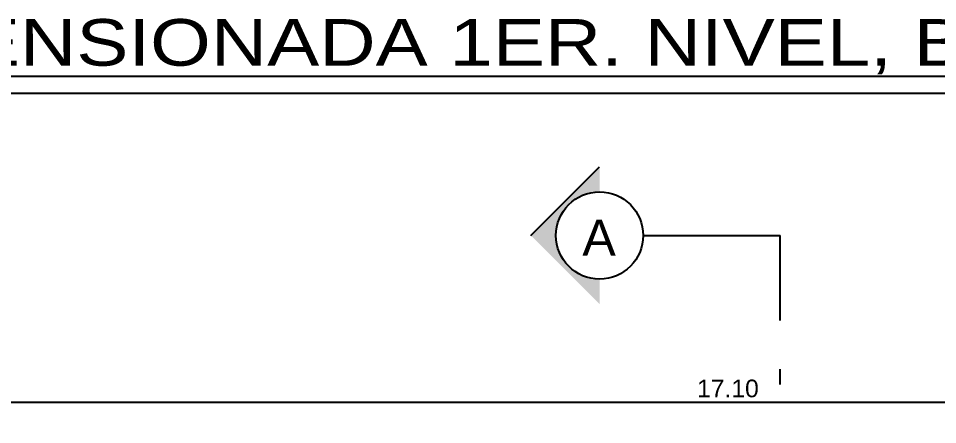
# Model space of a CAD drawing. Header units: feet. Extents: x -417 to 46, y -646 to -218.
# Drawn here: x -101.64 to -95.65, y -297.98 to -295.33 of the extents above; entities that cross this region are included whole.
import ezdxf

# ---------------------------------------------------------------- set-up
doc = ezdxf.new("R2010")
doc.units = ezdxf.units.FT
doc.header["$MEASUREMENT"] = 0
doc.linetypes.add('DASHDOT', pattern=[25.4, 12.7, -6.35, 0, -6.35])
for name, color, linetype in [('DIM', 10, 'Continuous'), ('GRDUTIY', 5, 'Continuous'), ('textos', 7, 'Continuous'), ('TEXXT', 8, 'Continuous')]:
    doc.layers.add(name, color=color, linetype=linetype)
doc.layers.add('DIM-COTAS', color=1, linetype='Continuous', lineweight=5)
doc.styles.add('DAMIAN', font='arial.ttf', dxfattribs={"height": 0.12})
doc.styles.get("Standard").update_dxf_attribs({"font": 'arial.ttf', "height": 0.115})
doc.dimstyles.new('KEILY', dxfattribs={"dimtxt": 0.115, "dimasz": 0.06, "dimexe": 0.05, "dimexo": 0.2, "dimgap": 0.03, "dimtad": 1, "dimzin": 1, "dimdsep": 46, "dimtxsty": 'Standard', "dimblk": 'ARCHTICK', "dimcen": 2.5, "dimdle": 0.03, "dimclrd": 256, "dimclre": 256, "dimclrt": 7, "dimadec": 0, "dimazin": 0, "dimtfac": 1, "dimtmove": 2, "dimatfit": 3, "dimfxl": 0.2, "dimfxlon": 1, "dimtolj": 1, "dimtzin": 1, "dimarcsym": 0})

# ---------------------------------------------------------------- blocks, each defined once
blk = doc.blocks.new('_ArchTick')
at = {"layer": 'DIM-COTAS', "color": 0, "const_width": 0.15}
blk.add_lwpolyline([(-0.5, -0.5), (0.5, 0.5)], dxfattribs=at)
blk = doc.blocks.new('*D545')
at = {"layer": 'Defpoints', "color": 0, "transparency": 16777216}
for p in [(-88.4643, -297.8306), (-105.5643, -298.1895), (-88.4643, -298.1895)]:
    blk.add_point(p, dxfattribs=at)
at = {"layer": 'DIM', "lineweight": -2, "transparency": 16777216}
for p, q in [((-105.5943, -297.8306), (-88.4343, -297.8306)), ((-105.5643, -297.9895), (-105.5643, -297.7806)), ((-88.4643, -297.9895), (-88.4643, -297.7806))]:
    blk.add_line(p, q, dxfattribs=at)
at = {"layer": 'DIM', "lineweight": -2, "transparency": 16777216, "xscale": 0.06, "yscale": 0.06, "zscale": 0.06, "rotation": 180}
blk.add_blockref('_ArchTick', (-105.5643, -297.8306), dxfattribs=at)
at = {"layer": 'DIM', "lineweight": -2, "transparency": 16777216, "xscale": 0.06, "yscale": 0.06, "zscale": 0.06}
blk.add_blockref('_ArchTick', (-88.4643, -297.8306), dxfattribs=at)
at = {"layer": 'DIM', "color": 7, "transparency": 16777216, "insert": (-97.0143, -297.7419), "char_height": 0.115, "attachment_point": 5}
blk.add_mtext('\\A1;17.10', dxfattribs=at)

msp = doc.modelspace()

# ---------------------------------------------------------------- hatches: boundary and pattern name
at = {"layer": 'GRDUTIY'}
h = msp.add_hatch(color=256, dxfattribs=at)
edge = h.paths.add_edge_path()
edge.add_line((-97.8508, -297.029), (-97.8508, -297.1919))
edge.add_line((-97.8508, -297.1919), (-98.2983, -296.745))
edge.add_line((-98.2983, -296.745), (-97.8508, -296.2981))
edge.add_line((-97.8508, -296.2981), (-97.8508, -296.461))
edge.add_ellipse((-97.8508, -296.745), major_axis=(-0.2008, 0.2008), ratio=1, start_angle=-45, end_angle=135)

# ---------------------------------------------------------------- linework, layer by layer
msp.add_line((-98.2983, -296.745), (-97.8508, -296.2981), dxfattribs=at)
at = {"layer": 'GRDUTIY', "color": 8, "linetype": 'DASHDOT'}
msp.add_line((-97.5668, -296.745), (-96.6737, -296.745), dxfattribs=at)
at = {"layer": 'GRDUTIY', "color": 8, "linetype": 'DASHDOT', "ltscale": 0.05}
msp.add_line((-96.6737, -313.7383), (-96.6737, -296.745), dxfattribs=at)
at = {"layer": 'GRDUTIY', "color": 3}
msp.add_circle((-97.8508, -296.745), 0.284, dxfattribs=at)
at = {"layer": 'TEXXT', "color": 4}
msp.add_line((-105.0639, -295.7082), (-92.1199, -295.7082), dxfattribs=at)
at = {"layer": 'TEXXT', "color": 3}
msp.add_line((-105.0639, -295.8172), (-91.9962, -295.8172), dxfattribs=at)

# ---------------------------------------------------------------- texts
at = {"layer": 'textos', "color": 7, "style": 'DAMIAN', "width": 1.2}
msp.add_text('PLANTA DIMENSIONADA 1ER. NIVEL, BLOQUE A', height=0.303465, dxfattribs=at).set_placement((-105.0194, -295.6391))
at = {"layer": 'TEXXT', "insert": (-97.745, -296.6423), "char_height": 0.234, "width": 3.63, "attachment_point": 3, "style": 'DAMIAN'}
msp.add_mtext('A', dxfattribs=at)

# ---------------------------------------------------------------- dimensions: what is measured, and where the dimension line sits
at = {"layer": 'DIM'}
dim = msp.add_linear_dim(base=(-88.4643, -297.8306), p1=(-105.5643, -298.1895), p2=(-88.4643, -298.1895), dimstyle='KEILY', dxfattribs=at)
dim.commit()
dim.dimension.update_dxf_attribs({"geometry": '*D545', "text_midpoint": (-97.0143, -297.7419)})

doc.saveas('drawing.dxf')
